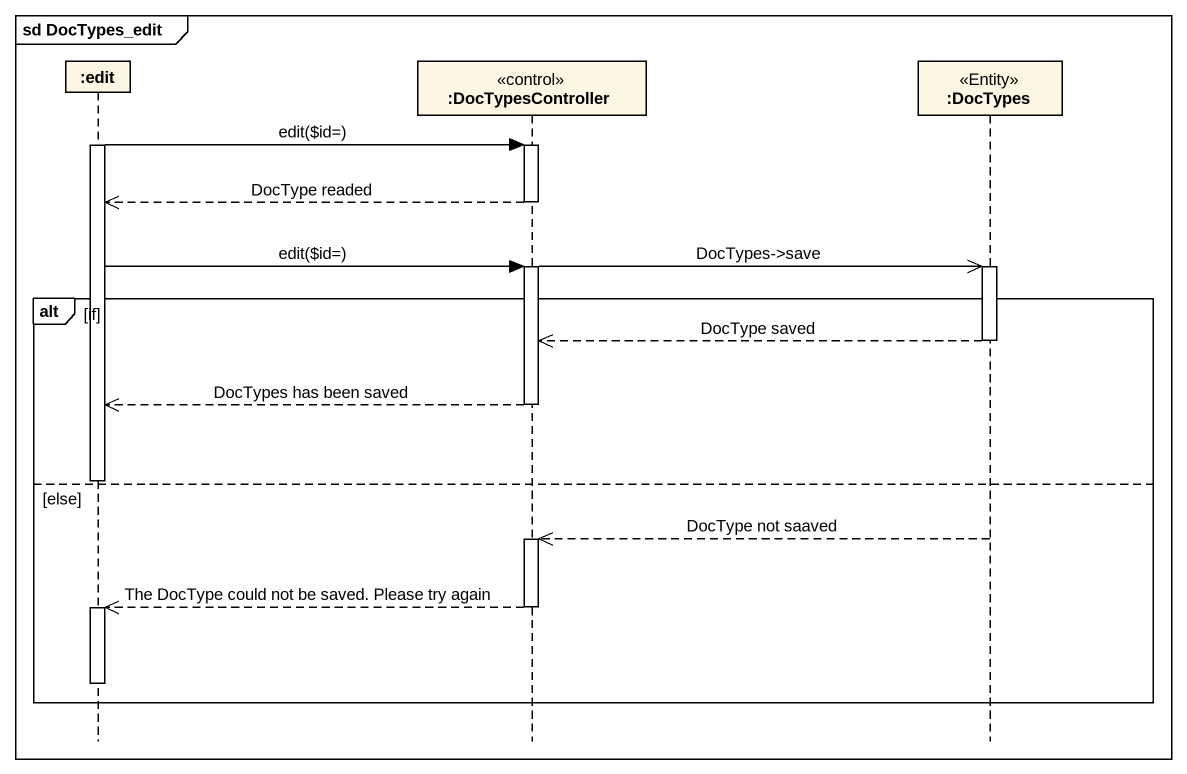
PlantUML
@startuml
mainframe sd DocTypes_edit
hide footbox
participant ":edit" as edit
participant ":DocTypesController" as DocTypesController <<control>>
participant ":DocTypes" as DocTypes <<Entity>>

activate edit
edit -> DocTypesController : edit(~$id=)
activate DocTypesController
DocTypesController -->> edit : DocType readed
deactivate DocTypesController
edit -> DocTypesController : edit(~$id=)
DocTypesController ->> DocTypes : DocTypes->save
activate DocTypesController
activate DocTypes
alt if
  DocTypes -->> DocTypesController : DocType saved
  deactivate DocTypes
  DocTypesController -->> edit : DocTypes has been saved
  deactivate DocTypesController
  deactivate edit
else else
  DocTypes -->> DocTypesController : DocType not saaved
  activate DocTypesController
  DocTypesController -->> edit : The DocType could not be saved. Please try again
  deactivate DocTypesController
  activate edit
  deactivate edit
end
@enduml
